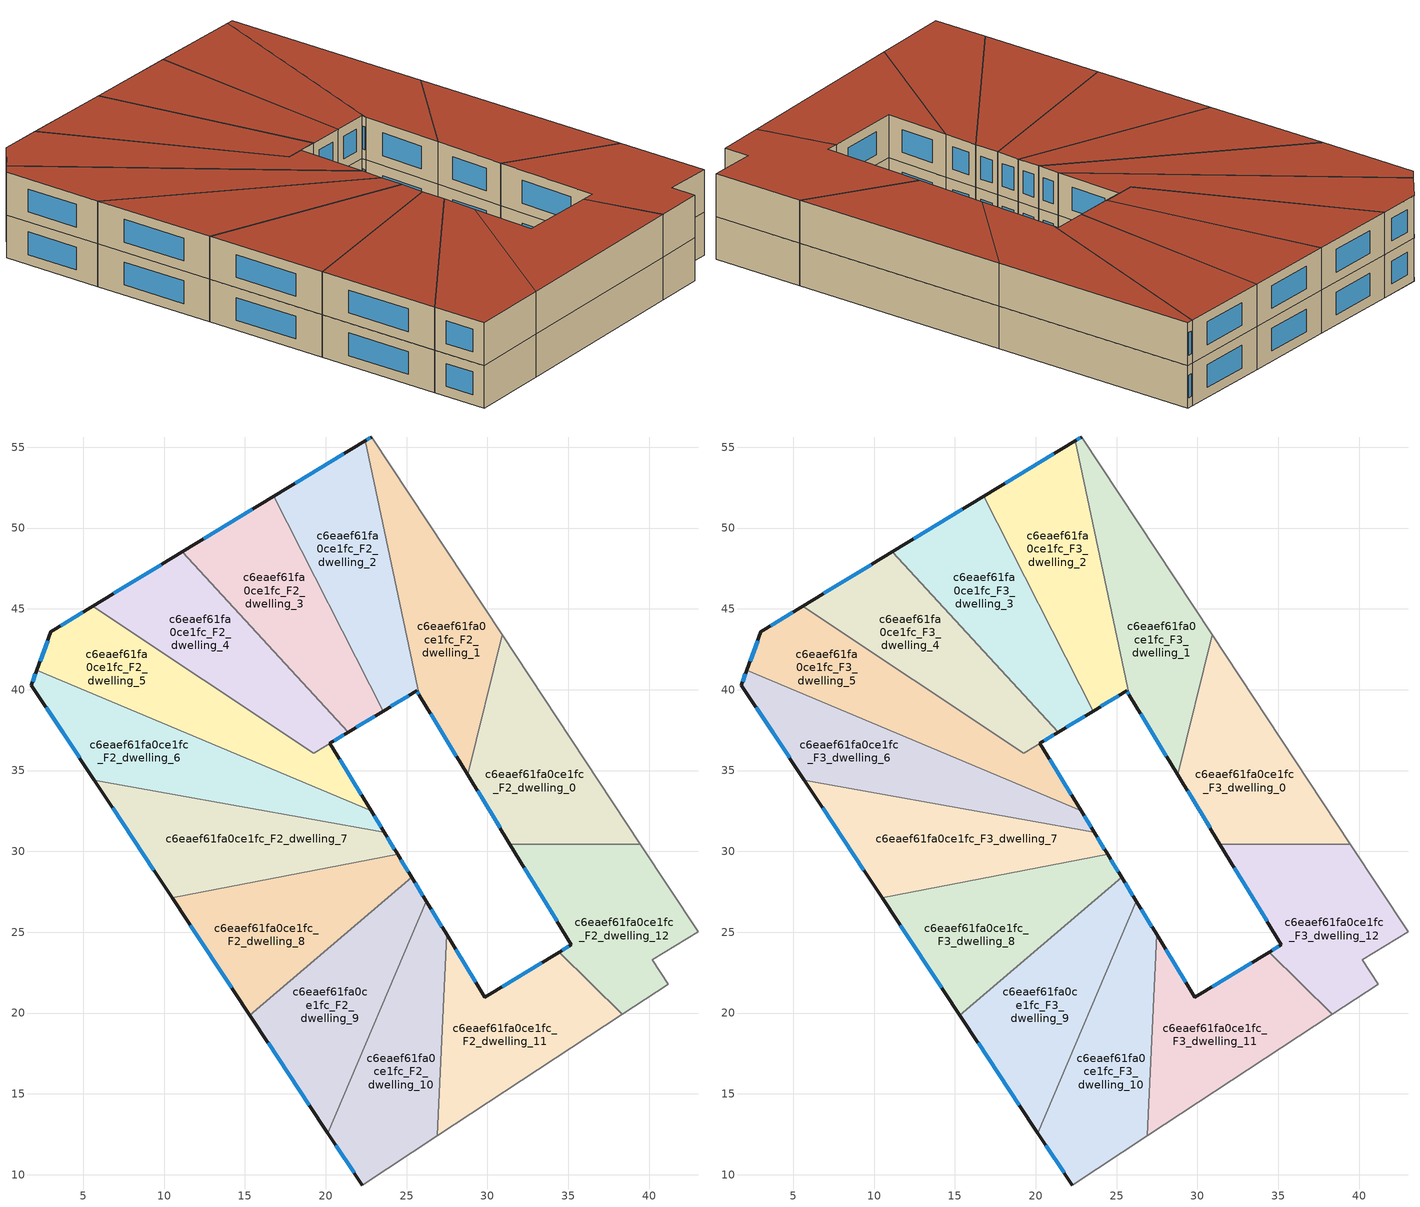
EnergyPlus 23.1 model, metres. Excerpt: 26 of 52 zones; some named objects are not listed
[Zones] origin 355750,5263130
c6eaef61fa0ce1fc_F2_dwelling_0
 floor to c6eaef61fa0ce1fc_F1_dwelling_0 (EU_floor_Construction): 30.9,43.41 39.45,30.46 31.39,30.46 28.77,34.74 z6
 wall outside (EU_wall_Construction): 28.78,34.74 31.39,30.46 z6:9
 wall adiabatic (EU_wall_Construction): 39.45,30.46 30.9,43.41 z6:9
 wall to c6eaef61fa0ce1fc_F2_dwelling_1 (EU_wall_Construction): 30.9,43.41 28.77,34.74 z6:9
 wall to c6eaef61fa0ce1fc_F2_dwelling_12 (EU_wall_Construction): 31.39,30.46 39.45,30.46 z6:9
 window (EU_Window_Construction): 29.39,33.74 30.78,31.46 z6.7:8.3
c6eaef61fa0ce1fc_F2_dwelling_1
 floor to c6eaef61fa0ce1fc_F1_dwelling_1 (EU_floor_Construction): 22.83,55.63 30.9,43.41 28.77,34.74 25.78,39.66 22.45,55.39 z6
 wall outside (EU_wall_Construction): 25.78,39.66 28.78,34.74 / 22.84,55.63 22.45,55.39 z6:9
 wall adiabatic (EU_wall_Construction): 30.9,43.41 22.84,55.63 z6:9
 wall to c6eaef61fa0ce1fc_F2_dwelling_2 (EU_wall_Construction): 22.45,55.39 25.78,39.66 z6:9
 window (EU_Window_Construction): 26.48,38.5 28.07,35.9 / 22.74,55.57 22.54,55.45 z6.7:8.3
c6eaef61fa0ce1fc_F2_dwelling_10
 floor to c6eaef61fa0ce1fc_F1_dwelling_10 (EU_floor_Construction): 26.22,26.92 27.47,24.87 26.89,12.42 22.24,9.36 20.12,12.58 z6
 wall outside (EU_wall_Construction): 27.47,24.87 26.22,26.92 / 20.12,12.58 22.24,9.36 z6:9
 wall adiabatic (EU_wall_Construction): 22.24,9.36 26.89,12.42 z6:9
 wall to c6eaef61fa0ce1fc_F2_dwelling_9 (EU_wall_Construction): 26.22,26.92 20.12,12.58 z6:9
 wall to c6eaef61fa0ce1fc_F2_dwelling_11 (EU_wall_Construction): 26.89,12.42 27.47,24.87 z6:9
 window (EU_Window_Construction): 27.17,25.35 26.51,26.44 / 20.62,11.82 21.75,10.12 z6.7:8.3
c6eaef61fa0ce1fc_F2_dwelling_11
 floor to c6eaef61fa0ce1fc_F1_dwelling_11 (EU_floor_Construction): 34.45,23.77 38.32,19.93 26.89,12.42 27.47,24.87 29.84,20.99 z6
 wall outside (EU_wall_Construction): 34.45,23.77 29.84,20.99 27.47,24.87 z6:9
 wall adiabatic (EU_wall_Construction): 26.89,12.42 38.32,19.93 z6:9
 wall to c6eaef61fa0ce1fc_F2_dwelling_12 (EU_wall_Construction): 38.32,19.93 34.45,23.77 z6:9
 window (EU_Window_Construction): 29.28,21.9 28.02,23.96 / 33.37,23.12 30.92,21.64 z6.7:8.3
c6eaef61fa0ce1fc_F2_dwelling_12
 floor to c6eaef61fa0ce1fc_F1_dwelling_12 (EU_floor_Construction): 39.45,30.46 43.03,25.03 40.2,23.29 41.17,21.8 38.32,19.93 34.45,23.77 35.19,24.22 31.39,30.46 z6
 wall outside (EU_wall_Construction): 31.39,30.46 35.19,24.22 34.45,23.77 z6:9
 wall adiabatic (EU_wall_Construction): 38.32,19.93 41.17,21.8 40.2,23.29 43.03,25.03 39.45,30.46 z6:9
 window (EU_Window_Construction): 35.02,24.12 34.63,23.88 / 32.28,28.99 34.3,25.69 z6.7:8.3
c6eaef61fa0ce1fc_F2_dwelling_2
 floor to c6eaef61fa0ce1fc_F1_dwelling_2 (EU_floor_Construction): 22.45,55.39 25.78,39.66 25.61,39.93 23.54,38.67 16.78,51.96 z6
 wall outside (EU_wall_Construction): 23.54,38.67 25.61,39.93 25.78,39.66 / 22.45,55.39 16.78,51.96 z6:9
 wall to c6eaef61fa0ce1fc_F2_dwelling_3 (EU_wall_Construction): 16.78,51.96 23.54,38.67 z6:9
 window (EU_Window_Construction): 25.65,39.86 25.74,39.72 / 24.03,38.97 25.13,39.63 / 21.12,54.59 18.11,52.77 z6.7:8.3
c6eaef61fa0ce1fc_F2_dwelling_3
 floor to c6eaef61fa0ce1fc_F1_dwelling_3 (EU_floor_Construction): 16.78,51.96 23.54,38.67 21.37,37.36 11.11,48.52 z6
 wall outside (EU_wall_Construction): 21.38,37.36 23.54,38.67 / 16.78,51.96 11.11,48.52 z6:9
 wall to c6eaef61fa0ce1fc_F2_dwelling_4 (EU_wall_Construction): 11.11,48.52 21.37,37.36 z6:9
 window (EU_Window_Construction): 21.89,37.67 23.03,38.36 / 15.45,51.15 12.45,49.33 z6.7:8.3
c6eaef61fa0ce1fc_F2_dwelling_4
 floor to c6eaef61fa0ce1fc_F1_dwelling_4 (EU_floor_Construction): 11.11,48.52 21.37,37.36 19.39,36.16 19.26,36.08 5.57,45.16 z6
 wall outside (EU_wall_Construction): 11.11,48.52 5.57,45.16 z6:9
 wall to c6eaef61fa0ce1fc_F2_dwelling_5 (EU_wall_Construction): 5.57,45.16 19.26,36.08 21.37,37.36 z6:9
 window (EU_Window_Construction): 9.81,47.73 6.87,45.95 z6.7:8.3
c6eaef61fa0ce1fc_F2_dwelling_5
 floor to c6eaef61fa0ce1fc_F1_dwelling_5 (EU_floor_Construction): 21.38,37.36 20.26,36.68 22.8,32.52 2.12,41.19 2.99,43.6 5.57,45.16 19.26,36.08 19.39,36.16 z6
 wall outside (EU_wall_Construction): 22.8,32.52 20.26,36.68 21.38,37.36 / 5.57,45.16 2.99,43.6 2.12,41.19 z6:9
 wall to c6eaef61fa0ce1fc_F2_dwelling_6 (EU_wall_Construction): 2.12,41.19 22.8,32.52 z6:9
 window (EU_Window_Construction): 22.2,33.5 20.85,35.7 / 2.79,43.03 2.32,41.75 / 4.96,44.79 3.6,43.97 / 20.52,36.84 21.11,37.2 z6.7:8.3
c6eaef61fa0ce1fc_F2_dwelling_6
 floor to c6eaef61fa0ce1fc_F1_dwelling_6 (EU_floor_Construction): 22.8,32.52 23.61,31.19 5.68,34.4 1.79,40.28 2.12,41.19 z6
 wall outside (EU_wall_Construction): 23.61,31.19 22.8,32.52 / 2.12,41.19 1.79,40.28 5.68,34.4 z6:9
 wall to c6eaef61fa0ce1fc_F2_dwelling_7 (EU_wall_Construction): 5.68,34.4 23.61,31.19 z6:9
 window (EU_Window_Construction): 23.42,31.5 22.99,32.21 / 2.7,38.9 4.77,35.78 / 2.04,40.98 1.87,40.49 z6.7:8.3
c6eaef61fa0ce1fc_F2_dwelling_7
 floor to c6eaef61fa0ce1fc_F1_dwelling_7 (EU_floor_Construction): 23.61,31.19 24.44,29.82 10.49,27.14 5.68,34.4 z6
 wall outside (EU_wall_Construction): 24.44,29.82 23.61,31.19 / 5.68,34.4 10.49,27.14 z6:9
 wall to c6eaef61fa0ce1fc_F2_dwelling_8 (EU_wall_Construction): 10.49,27.14 24.44,29.82 z6:9
 window (EU_Window_Construction): 24.25,30.14 23.8,30.87 / 6.81,32.69 9.36,28.84 z6.7:8.3
c6eaef61fa0ce1fc_F2_dwelling_8
 floor to c6eaef61fa0ce1fc_F1_dwelling_8 (EU_floor_Construction): 24.44,29.82 25.31,28.4 15.3,19.86 10.49,27.14 z6
 wall outside (EU_wall_Construction): 25.31,28.4 24.44,29.82 / 10.49,27.14 15.3,19.86 z6:9
 wall to c6eaef61fa0ce1fc_F2_dwelling_9 (EU_wall_Construction): 15.3,19.86 25.31,28.4 z6:9
 window (EU_Window_Construction): 25.11,28.73 24.65,29.49 / 11.62,25.43 14.17,21.57 z6.7:8.3
c6eaef61fa0ce1fc_F2_dwelling_9
 floor to c6eaef61fa0ce1fc_F1_dwelling_9 (EU_floor_Construction): 25.31,28.4 26.22,26.92 20.12,12.58 15.3,19.86 z6
 wall outside (EU_wall_Construction): 26.22,26.92 25.31,28.4 / 15.3,19.86 20.12,12.58 z6:9
 window (EU_Window_Construction): 26.01,27.26 25.53,28.05 / 16.43,18.15 18.99,14.29 z6.7:8.3
c6eaef61fa0ce1fc_F3_dwelling_0
 floor to c6eaef61fa0ce1fc_F2_dwelling_0 (EU_floor_Construction): 30.9,43.41 39.45,30.46 31.39,30.46 28.77,34.74 z9
 wall outside (EU_wall_Construction): 28.78,34.74 31.39,30.46 z9:12
 wall adiabatic (EU_wall_Construction): 39.45,30.46 30.9,43.41 z9:12
 wall to c6eaef61fa0ce1fc_F3_dwelling_1 (EU_wall_Construction): 30.9,43.41 28.77,34.74 z9:12
 wall to c6eaef61fa0ce1fc_F3_dwelling_12 (EU_wall_Construction): 31.39,30.46 39.45,30.46 z9:12
 window (EU_Window_Construction): 29.39,33.74 30.78,31.46 z9.7:11.3
 roof outside (EU_roof_Construction): 39.45,30.46 30.9,43.41 28.78,34.74 31.39,30.46 z12
c6eaef61fa0ce1fc_F3_dwelling_1
 floor to c6eaef61fa0ce1fc_F2_dwelling_1 (EU_floor_Construction): 22.83,55.63 30.9,43.41 28.77,34.74 25.78,39.66 22.45,55.39 z9
 wall outside (EU_wall_Construction): 25.78,39.66 28.78,34.74 / 22.84,55.63 22.45,55.39 z9:12
 wall adiabatic (EU_wall_Construction): 30.9,43.41 22.84,55.63 z9:12
 wall to c6eaef61fa0ce1fc_F3_dwelling_2 (EU_wall_Construction): 22.45,55.39 25.78,39.66 z9:12
 window (EU_Window_Construction): 26.48,38.5 28.07,35.9 / 22.74,55.57 22.54,55.45 z9.7:11.3
 roof outside (EU_roof_Construction): 28.78,34.74 30.9,43.41 22.84,55.63 22.45,55.39 25.78,39.66 z12
c6eaef61fa0ce1fc_F3_dwelling_10
 floor to c6eaef61fa0ce1fc_F2_dwelling_10 (EU_floor_Construction): 26.22,26.92 27.47,24.87 26.89,12.42 22.24,9.36 20.12,12.58 z9
 wall outside (EU_wall_Construction): 27.47,24.87 26.22,26.92 / 20.12,12.58 22.24,9.36 z9:12
 wall adiabatic (EU_wall_Construction): 22.24,9.36 26.89,12.42 z9:12
 wall to c6eaef61fa0ce1fc_F3_dwelling_9 (EU_wall_Construction): 26.22,26.92 20.12,12.58 z9:12
 wall to c6eaef61fa0ce1fc_F3_dwelling_11 (EU_wall_Construction): 26.89,12.42 27.47,24.87 z9:12
 window (EU_Window_Construction): 27.17,25.35 26.51,26.44 / 20.62,11.82 21.75,10.12 z9.7:11.3
 roof outside (EU_roof_Construction): 26.89,12.42 27.47,24.87 26.22,26.92 20.12,12.58 22.24,9.36 z12
c6eaef61fa0ce1fc_F3_dwelling_11
 floor to c6eaef61fa0ce1fc_F2_dwelling_11 (EU_floor_Construction): 34.45,23.77 38.32,19.93 26.89,12.42 27.47,24.87 29.84,20.99 z9
 wall outside (EU_wall_Construction): 34.45,23.77 29.84,20.99 27.47,24.87 z9:12
 wall adiabatic (EU_wall_Construction): 26.89,12.42 38.32,19.93 z9:12
 wall to c6eaef61fa0ce1fc_F3_dwelling_12 (EU_wall_Construction): 38.32,19.93 34.45,23.77 z9:12
 window (EU_Window_Construction): 29.28,21.9 28.02,23.96 / 33.37,23.12 30.92,21.64 z9.7:11.3
 roof outside (EU_roof_Construction): 38.32,19.93 34.45,23.77 29.84,20.99 27.47,24.87 26.89,12.42 z12
c6eaef61fa0ce1fc_F3_dwelling_12
 floor to c6eaef61fa0ce1fc_F2_dwelling_12 (EU_floor_Construction): 39.45,30.46 43.03,25.03 40.2,23.29 41.17,21.8 38.32,19.93 34.45,23.77 35.19,24.22 31.39,30.46 z9
 wall outside (EU_wall_Construction): 31.39,30.46 35.19,24.22 34.45,23.77 z9:12
 wall adiabatic (EU_wall_Construction): 38.32,19.93 41.17,21.8 40.2,23.29 43.03,25.03 39.45,30.46 z9:12
 window (EU_Window_Construction): 35.02,24.12 34.63,23.88 / 32.28,28.99 34.3,25.69 z9.7:11.3
 roof outside (EU_roof_Construction): 41.17,21.8 40.2,23.29 43.03,25.03 39.45,30.46 31.39,30.46 35.19,24.22 34.45,23.77 38.32,19.93 z12
c6eaef61fa0ce1fc_F3_dwelling_2
 floor to c6eaef61fa0ce1fc_F2_dwelling_2 (EU_floor_Construction): 22.45,55.39 25.78,39.66 25.61,39.93 23.54,38.67 16.78,51.96 z9
 wall outside (EU_wall_Construction): 23.54,38.67 25.61,39.93 25.78,39.66 / 22.45,55.39 16.78,51.96 z9:12
 wall to c6eaef61fa0ce1fc_F3_dwelling_3 (EU_wall_Construction): 16.78,51.96 23.54,38.67 z9:12
 window (EU_Window_Construction): 25.65,39.86 25.74,39.72 / 24.03,38.97 25.13,39.63 / 21.12,54.59 18.11,52.77 z9.7:11.3
 roof outside (EU_roof_Construction): 25.78,39.66 22.45,55.39 16.78,51.96 23.54,38.67 25.61,39.93 z12
c6eaef61fa0ce1fc_F3_dwelling_3
 floor to c6eaef61fa0ce1fc_F2_dwelling_3 (EU_floor_Construction): 16.78,51.96 23.54,38.67 21.37,37.36 11.11,48.52 z9
 wall outside (EU_wall_Construction): 21.38,37.36 23.54,38.67 / 16.78,51.96 11.11,48.52 z9:12
 wall to c6eaef61fa0ce1fc_F3_dwelling_4 (EU_wall_Construction): 11.11,48.52 21.37,37.36 z9:12
 window (EU_Window_Construction): 21.89,37.67 23.03,38.36 / 15.45,51.15 12.45,49.33 z9.7:11.3
 roof outside (EU_roof_Construction): 23.54,38.67 16.78,51.96 11.11,48.52 21.38,37.36 z12
c6eaef61fa0ce1fc_F3_dwelling_4
 floor to c6eaef61fa0ce1fc_F2_dwelling_4 (EU_floor_Construction): 11.11,48.52 21.37,37.36 19.39,36.16 19.26,36.08 5.57,45.16 z9
 wall outside (EU_wall_Construction): 11.11,48.52 5.57,45.16 z9:12
 wall to c6eaef61fa0ce1fc_F3_dwelling_5 (EU_wall_Construction): 5.57,45.16 19.26,36.08 21.37,37.36 z9:12
 window (EU_Window_Construction): 9.81,47.73 6.87,45.95 z9.7:11.3
 roof outside (EU_roof_Construction): 21.37,37.36 11.11,48.52 5.57,45.16 19.26,36.08 19.39,36.16 z12
c6eaef61fa0ce1fc_F3_dwelling_5
 floor to c6eaef61fa0ce1fc_F2_dwelling_5 (EU_floor_Construction): 21.38,37.36 20.26,36.68 22.8,32.52 2.12,41.19 2.99,43.6 5.57,45.16 19.26,36.08 19.39,36.16 z9
 wall outside (EU_wall_Construction): 22.8,32.52 20.26,36.68 21.38,37.36 / 5.57,45.16 2.99,43.6 2.12,41.19 z9:12
 wall to c6eaef61fa0ce1fc_F3_dwelling_6 (EU_wall_Construction): 2.12,41.19 22.8,32.52 z9:12
 window (EU_Window_Construction): 22.2,33.5 20.85,35.7 / 2.79,43.03 2.32,41.75 / 4.96,44.79 3.6,43.97 / 20.52,36.84 21.11,37.2 z9.7:11.3
 roof outside (EU_roof_Construction): 22.8,32.52 20.26,36.68 21.38,37.36 19.39,36.16 19.26,36.08 5.57,45.16 2.99,43.6 2.12,41.19 z12
c6eaef61fa0ce1fc_F3_dwelling_6
 floor to c6eaef61fa0ce1fc_F2_dwelling_6 (EU_floor_Construction): 22.8,32.52 23.61,31.19 5.68,34.4 1.79,40.28 2.12,41.19 z9
 wall outside (EU_wall_Construction): 23.61,31.19 22.8,32.52 / 2.12,41.19 1.79,40.28 5.68,34.4 z9:12
 wall to c6eaef61fa0ce1fc_F3_dwelling_7 (EU_wall_Construction): 5.68,34.4 23.61,31.19 z9:12
 window (EU_Window_Construction): 23.42,31.5 22.99,32.21 / 2.7,38.9 4.77,35.78 / 2.04,40.98 1.87,40.49 z9.7:11.3
 roof outside (EU_roof_Construction): 23.61,31.19 22.8,32.52 2.12,41.19 1.79,40.28 5.68,34.4 z12
c6eaef61fa0ce1fc_F3_dwelling_7
 floor to c6eaef61fa0ce1fc_F2_dwelling_7 (EU_floor_Construction): 23.61,31.19 24.44,29.82 10.49,27.14 5.68,34.4 z9
 wall outside (EU_wall_Construction): 24.44,29.82 23.61,31.19 / 5.68,34.4 10.49,27.14 z9:12
 wall to c6eaef61fa0ce1fc_F3_dwelling_8 (EU_wall_Construction): 10.49,27.14 24.44,29.82 z9:12
 window (EU_Window_Construction): 24.25,30.14 23.8,30.87 / 6.81,32.69 9.36,28.84 z9.7:11.3
 roof outside (EU_roof_Construction): 24.44,29.82 23.61,31.19 5.68,34.4 10.49,27.14 z12
c6eaef61fa0ce1fc_F3_dwelling_8
 floor to c6eaef61fa0ce1fc_F2_dwelling_8 (EU_floor_Construction): 24.44,29.82 25.31,28.4 15.3,19.86 10.49,27.14 z9
 wall outside (EU_wall_Construction): 25.31,28.4 24.44,29.82 / 10.49,27.14 15.3,19.86 z9:12
 wall to c6eaef61fa0ce1fc_F3_dwelling_9 (EU_wall_Construction): 15.3,19.86 25.31,28.4 z9:12
 window (EU_Window_Construction): 25.11,28.73 24.65,29.49 / 11.62,25.43 14.17,21.57 z9.7:11.3
 roof outside (EU_roof_Construction): 25.31,28.4 24.44,29.82 10.49,27.14 15.3,19.86 z12
c6eaef61fa0ce1fc_F3_dwelling_9
 floor to c6eaef61fa0ce1fc_F2_dwelling_9 (EU_floor_Construction): 25.31,28.4 26.22,26.92 20.12,12.58 15.3,19.86 z9
 wall outside (EU_wall_Construction): 26.22,26.92 25.31,28.4 / 15.3,19.86 20.12,12.58 z9:12
 window (EU_Window_Construction): 26.01,27.26 25.53,28.05 / 16.43,18.15 18.99,14.29 z9.7:11.3
 roof outside (EU_roof_Construction): 20.12,12.58 26.22,26.92 25.31,28.4 15.3,19.86 z12
[Building]
EU S2 Campaign: North Axis=0; Terrain=City; Solar Distribution=FullExterior
[Site:Location]
Budapest.Ferenc.Liszt.Intl.AP: Latitude=47.437; Longitude=19.256; Time Zone=1; Elevation=185
[SizingPeriod:WeatherFileDays]
AnnualSizingPeriod: Begin Month=1; Begin Day of Month=1; End Month=12; End Day of Month=31; Day of Week for Start Day=Monday; Use Weather File Daylight Saving Period=No; Use Weather File Rain and Snow Indicators=No
[MATERIAL]
EU_InternalMass_Material: Roughness=MediumRough; Thickness=0.1; Conductivity=1; Density=1800; Specific Heat=900; Thermal Absorptance=0.9; Solar Absorptance=0.7; Visible Absorptance=0.7
[MATERIAL:NOMASS] Roughness=MediumRough; Thermal Absorptance=0.9; Solar Absorptance=0.7; Visible Absorptance=0.7
Name | Thermal Resistance
EU_wall_NoMass | 0.832559
EU_roof_NoMass | 1.39638
EU_floor_NoMass | 0.872794
[WINDOWMATERIAL:SIMPLEGLAZINGSYSTEM]
EU_Window_SimpleGlazing: UFactor=2.79869; Solar Heat Gain Coefficient=0.75; Visible Transmittance=0.75
[CONSTRUCTION]
EU_wall_Construction: EU_wall_NoMass
EU_roof_Construction: EU_roof_NoMass
EU_floor_Construction: EU_floor_NoMass
EU_Window_Construction: EU_Window_SimpleGlazing
EU_InternalMass_Construction: EU_InternalMass_Material
[ZONE] Type=1; Multiplier=1; Ceiling Height=autocalculate; Floor Area=autocalculate; Part of Total Floor Area=Yes
Name | Volume
c6eaef61fa0ce1fc_F2_dwelling_0; c6eaef61fa0ce1fc_F3_dwelling_0; c6eaef61fa0ce1fc_F2_dwelling_11; c6eaef61fa0ce1fc_F3_dwelling_11 | 204.264
c6eaef61fa0ce1fc_F2_dwelling_1; c6eaef61fa0ce1fc_F3_dwelling_1 | 204.241
c6eaef61fa0ce1fc_F2_dwelling_10; c6eaef61fa0ce1fc_F3_dwelling_10 | 204.243
c6eaef61fa0ce1fc_F2_dwelling_12; c6eaef61fa0ce1fc_F3_dwelling_12 | 204.276
c6eaef61fa0ce1fc_F2_dwelling_2; c6eaef61fa0ce1fc_F3_dwelling_2 | 204.249
c6eaef61fa0ce1fc_F2_dwelling_3; c6eaef61fa0ce1fc_F3_dwelling_3 | 204.226
c6eaef61fa0ce1fc_F2_dwelling_4; c6eaef61fa0ce1fc_F3_dwelling_4 | 199.822
c6eaef61fa0ce1fc_F2_dwelling_5; c6eaef61fa0ce1fc_F3_dwelling_5 | 208.691
c6eaef61fa0ce1fc_F2_dwelling_6; c6eaef61fa0ce1fc_F3_dwelling_6 | 204.291
c6eaef61fa0ce1fc_F2_dwelling_7; c6eaef61fa0ce1fc_F3_dwelling_7 | 204.275
c6eaef61fa0ce1fc_F2_dwelling_8; c6eaef61fa0ce1fc_F3_dwelling_8 | 204.256
c6eaef61fa0ce1fc_F2_dwelling_9; c6eaef61fa0ce1fc_F3_dwelling_9 | 204.242
[INTERNALMASS] Construction=EU_InternalMass_Construction
Name | Zone or ZoneList | Surface Area
c6eaef61fa0ce1fc_F2_dwelling_0_EU_InternalMass | c6eaef61fa0ce1fc_F2_dwelling_0 | 68.088
c6eaef61fa0ce1fc_F2_dwelling_1_EU_InternalMass | c6eaef61fa0ce1fc_F2_dwelling_1 | 68.0803
c6eaef61fa0ce1fc_F2_dwelling_2_EU_InternalMass | c6eaef61fa0ce1fc_F2_dwelling_2 | 68.0828
c6eaef61fa0ce1fc_F2_dwelling_3_EU_InternalMass | c6eaef61fa0ce1fc_F2_dwelling_3 | 68.0868
c6eaef61fa0ce1fc_F2_dwelling_4_EU_InternalMass | c6eaef61fa0ce1fc_F2_dwelling_4 | 66.6102
c6eaef61fa0ce1fc_F2_dwelling_5_EU_InternalMass | c6eaef61fa0ce1fc_F2_dwelling_5 | 69.5588
c6eaef61fa0ce1fc_F2_dwelling_6_EU_InternalMass | c6eaef61fa0ce1fc_F2_dwelling_6 | 68.097
c6eaef61fa0ce1fc_F2_dwelling_7_EU_InternalMass | c6eaef61fa0ce1fc_F2_dwelling_7 | 68.0917
c6eaef61fa0ce1fc_F2_dwelling_8_EU_InternalMass | c6eaef61fa0ce1fc_F2_dwelling_8 | 68.0856
c6eaef61fa0ce1fc_F2_dwelling_9_EU_InternalMass | c6eaef61fa0ce1fc_F2_dwelling_9 | 68.0807
c6eaef61fa0ce1fc_F2_dwelling_10_EU_InternalMass | c6eaef61fa0ce1fc_F2_dwelling_10 | 68.0808
c6eaef61fa0ce1fc_F2_dwelling_11_EU_InternalMass | c6eaef61fa0ce1fc_F2_dwelling_11 | 68.0881
c6eaef61fa0ce1fc_F2_dwelling_12_EU_InternalMass | c6eaef61fa0ce1fc_F2_dwelling_12 | 68.092
c6eaef61fa0ce1fc_F3_dwelling_0_EU_InternalMass | c6eaef61fa0ce1fc_F3_dwelling_0 | 68.088
c6eaef61fa0ce1fc_F3_dwelling_1_EU_InternalMass | c6eaef61fa0ce1fc_F3_dwelling_1 | 68.0803
c6eaef61fa0ce1fc_F3_dwelling_2_EU_InternalMass | c6eaef61fa0ce1fc_F3_dwelling_2 | 68.0828
c6eaef61fa0ce1fc_F3_dwelling_3_EU_InternalMass | c6eaef61fa0ce1fc_F3_dwelling_3 | 68.0868
c6eaef61fa0ce1fc_F3_dwelling_4_EU_InternalMass | c6eaef61fa0ce1fc_F3_dwelling_4 | 66.6102
c6eaef61fa0ce1fc_F3_dwelling_5_EU_InternalMass | c6eaef61fa0ce1fc_F3_dwelling_5 | 69.5588
c6eaef61fa0ce1fc_F3_dwelling_6_EU_InternalMass | c6eaef61fa0ce1fc_F3_dwelling_6 | 68.097
c6eaef61fa0ce1fc_F3_dwelling_7_EU_InternalMass | c6eaef61fa0ce1fc_F3_dwelling_7 | 68.0917
c6eaef61fa0ce1fc_F3_dwelling_8_EU_InternalMass | c6eaef61fa0ce1fc_F3_dwelling_8 | 68.0856
c6eaef61fa0ce1fc_F3_dwelling_9_EU_InternalMass | c6eaef61fa0ce1fc_F3_dwelling_9 | 68.0807
c6eaef61fa0ce1fc_F3_dwelling_10_EU_InternalMass | c6eaef61fa0ce1fc_F3_dwelling_10 | 68.0808
c6eaef61fa0ce1fc_F3_dwelling_11_EU_InternalMass | c6eaef61fa0ce1fc_F3_dwelling_11 | 68.0881
c6eaef61fa0ce1fc_F3_dwelling_12_EU_InternalMass | c6eaef61fa0ce1fc_F3_dwelling_12 | 68.092
[OTHEREQUIPMENT] Fuel Type=Electricity; Design Level Calculation Method=Watts/Area; Power per Zone Floor Area=1; Fraction Latent=0; Fraction Radiant=0; Fraction Lost=0; Carbon Dioxide Generation Rate=0; EndUse Subcategory=EU_Step8_InternalGains
Name | Zone or ZoneList or Space or SpaceList | Schedule
EU_Step8_InternalGain_c6eaef61fa0ce1fc_F2_dwelling_0_f000 | c6eaef61fa0ce1fc_F2_dwelling_0 | EU_Step8_GainSchedule_c6eaef61fa0ce1fc_F2_dwelling_0_f000
EU_Step8_InternalGain_c6eaef61fa0ce1fc_F2_dwelling_1_f000 | c6eaef61fa0ce1fc_F2_dwelling_1 | EU_Step8_GainSchedule_c6eaef61fa0ce1fc_F2_dwelling_1_f000
EU_Step8_InternalGain_c6eaef61fa0ce1fc_F2_dwelling_2_f000 | c6eaef61fa0ce1fc_F2_dwelling_2 | EU_Step8_GainSchedule_c6eaef61fa0ce1fc_F2_dwelling_2_f000
EU_Step8_InternalGain_c6eaef61fa0ce1fc_F2_dwelling_3_f000 | c6eaef61fa0ce1fc_F2_dwelling_3 | EU_Step8_GainSchedule_c6eaef61fa0ce1fc_F2_dwelling_3_f000
EU_Step8_InternalGain_c6eaef61fa0ce1fc_F2_dwelling_4_f000 | c6eaef61fa0ce1fc_F2_dwelling_4 | EU_Step8_GainSchedule_c6eaef61fa0ce1fc_F2_dwelling_4_f000
EU_Step8_InternalGain_c6eaef61fa0ce1fc_F2_dwelling_5_f000 | c6eaef61fa0ce1fc_F2_dwelling_5 | EU_Step8_GainSchedule_c6eaef61fa0ce1fc_F2_dwelling_5_f000
EU_Step8_InternalGain_c6eaef61fa0ce1fc_F2_dwelling_6_f000 | c6eaef61fa0ce1fc_F2_dwelling_6 | EU_Step8_GainSchedule_c6eaef61fa0ce1fc_F2_dwelling_6_f000
EU_Step8_InternalGain_c6eaef61fa0ce1fc_F2_dwelling_7_f000 | c6eaef61fa0ce1fc_F2_dwelling_7 | EU_Step8_GainSchedule_c6eaef61fa0ce1fc_F2_dwelling_7_f000
EU_Step8_InternalGain_c6eaef61fa0ce1fc_F2_dwelling_8_f000 | c6eaef61fa0ce1fc_F2_dwelling_8 | EU_Step8_GainSchedule_c6eaef61fa0ce1fc_F2_dwelling_8_f000
EU_Step8_InternalGain_c6eaef61fa0ce1fc_F2_dwelling_9_f000 | c6eaef61fa0ce1fc_F2_dwelling_9 | EU_Step8_GainSchedule_c6eaef61fa0ce1fc_F2_dwelling_9_f000
EU_Step8_InternalGain_c6eaef61fa0ce1fc_F2_dwelling_10_f000 | c6eaef61fa0ce1fc_F2_dwelling_10 | EU_Step8_GainSchedule_c6eaef61fa0ce1fc_F2_dwelling_10_f000
EU_Step8_InternalGain_c6eaef61fa0ce1fc_F2_dwelling_11_f000 | c6eaef61fa0ce1fc_F2_dwelling_11 | EU_Step8_GainSchedule_c6eaef61fa0ce1fc_F2_dwelling_11_f000
EU_Step8_InternalGain_c6eaef61fa0ce1fc_F2_dwelling_12_f000 | c6eaef61fa0ce1fc_F2_dwelling_12 | EU_Step8_GainSchedule_c6eaef61fa0ce1fc_F2_dwelling_12_f000
EU_Step8_InternalGain_c6eaef61fa0ce1fc_F3_dwelling_0_f000 | c6eaef61fa0ce1fc_F3_dwelling_0 | EU_Step8_GainSchedule_c6eaef61fa0ce1fc_F3_dwelling_0_f000
EU_Step8_InternalGain_c6eaef61fa0ce1fc_F3_dwelling_1_f000 | c6eaef61fa0ce1fc_F3_dwelling_1 | EU_Step8_GainSchedule_c6eaef61fa0ce1fc_F3_dwelling_1_f000
EU_Step8_InternalGain_c6eaef61fa0ce1fc_F3_dwelling_2_f000 | c6eaef61fa0ce1fc_F3_dwelling_2 | EU_Step8_GainSchedule_c6eaef61fa0ce1fc_F3_dwelling_2_f000
EU_Step8_InternalGain_c6eaef61fa0ce1fc_F3_dwelling_3_f000 | c6eaef61fa0ce1fc_F3_dwelling_3 | EU_Step8_GainSchedule_c6eaef61fa0ce1fc_F3_dwelling_3_f000
EU_Step8_InternalGain_c6eaef61fa0ce1fc_F3_dwelling_4_f000 | c6eaef61fa0ce1fc_F3_dwelling_4 | EU_Step8_GainSchedule_c6eaef61fa0ce1fc_F3_dwelling_4_f000
EU_Step8_InternalGain_c6eaef61fa0ce1fc_F3_dwelling_5_f000 | c6eaef61fa0ce1fc_F3_dwelling_5 | EU_Step8_GainSchedule_c6eaef61fa0ce1fc_F3_dwelling_5_f000
EU_Step8_InternalGain_c6eaef61fa0ce1fc_F3_dwelling_6_f000 | c6eaef61fa0ce1fc_F3_dwelling_6 | EU_Step8_GainSchedule_c6eaef61fa0ce1fc_F3_dwelling_6_f000
EU_Step8_InternalGain_c6eaef61fa0ce1fc_F3_dwelling_7_f000 | c6eaef61fa0ce1fc_F3_dwelling_7 | EU_Step8_GainSchedule_c6eaef61fa0ce1fc_F3_dwelling_7_f000
EU_Step8_InternalGain_c6eaef61fa0ce1fc_F3_dwelling_8_f000 | c6eaef61fa0ce1fc_F3_dwelling_8 | EU_Step8_GainSchedule_c6eaef61fa0ce1fc_F3_dwelling_8_f000
EU_Step8_InternalGain_c6eaef61fa0ce1fc_F3_dwelling_9_f000 | c6eaef61fa0ce1fc_F3_dwelling_9 | EU_Step8_GainSchedule_c6eaef61fa0ce1fc_F3_dwelling_9_f000
EU_Step8_InternalGain_c6eaef61fa0ce1fc_F3_dwelling_10_f000 | c6eaef61fa0ce1fc_F3_dwelling_10 | EU_Step8_GainSchedule_c6eaef61fa0ce1fc_F3_dwelling_10_f000
EU_Step8_InternalGain_c6eaef61fa0ce1fc_F3_dwelling_11_f000 | c6eaef61fa0ce1fc_F3_dwelling_11 | EU_Step8_GainSchedule_c6eaef61fa0ce1fc_F3_dwelling_11_f000
EU_Step8_InternalGain_c6eaef61fa0ce1fc_F3_dwelling_12_f000 | c6eaef61fa0ce1fc_F3_dwelling_12 | EU_Step8_GainSchedule_c6eaef61fa0ce1fc_F3_dwelling_12_f000
[ZONEVENTILATION:DESIGNFLOWRATE] Schedule=EU_AlwaysOn; Design Flow Rate Calculation Method=AirChanges/Hour; Air Changes per Hour=0.475469; Ventilation Type=Natural; Fan Pressure Rise=0; Fan Total Efficiency=1; Constant Term Coefficient=1; Temperature Term Coefficient=0; Velocity Term Coefficient=0; Velocity Squared Term Coefficient=0; Minimum Indoor Temperature=-100; Maximum Indoor Temperature=100; Delta Temperature=-100; Minimum Outdoor Temperature=-100; Maximum Outdoor Temperature=100; Maximum Wind Speed=40
Name | Zone or ZoneList or Space or SpaceList
EU_ConstantAir_c6eaef61fa0ce1fc_F2_dwelling_0 | c6eaef61fa0ce1fc_F2_dwelling_0
EU_ConstantAir_c6eaef61fa0ce1fc_F2_dwelling_1 | c6eaef61fa0ce1fc_F2_dwelling_1
EU_ConstantAir_c6eaef61fa0ce1fc_F2_dwelling_2 | c6eaef61fa0ce1fc_F2_dwelling_2
EU_ConstantAir_c6eaef61fa0ce1fc_F2_dwelling_3 | c6eaef61fa0ce1fc_F2_dwelling_3
EU_ConstantAir_c6eaef61fa0ce1fc_F2_dwelling_4 | c6eaef61fa0ce1fc_F2_dwelling_4
EU_ConstantAir_c6eaef61fa0ce1fc_F2_dwelling_5 | c6eaef61fa0ce1fc_F2_dwelling_5
EU_ConstantAir_c6eaef61fa0ce1fc_F2_dwelling_6 | c6eaef61fa0ce1fc_F2_dwelling_6
EU_ConstantAir_c6eaef61fa0ce1fc_F2_dwelling_7 | c6eaef61fa0ce1fc_F2_dwelling_7
EU_ConstantAir_c6eaef61fa0ce1fc_F2_dwelling_8 | c6eaef61fa0ce1fc_F2_dwelling_8
EU_ConstantAir_c6eaef61fa0ce1fc_F2_dwelling_9 | c6eaef61fa0ce1fc_F2_dwelling_9
EU_ConstantAir_c6eaef61fa0ce1fc_F2_dwelling_10 | c6eaef61fa0ce1fc_F2_dwelling_10
EU_ConstantAir_c6eaef61fa0ce1fc_F2_dwelling_11 | c6eaef61fa0ce1fc_F2_dwelling_11
EU_ConstantAir_c6eaef61fa0ce1fc_F2_dwelling_12 | c6eaef61fa0ce1fc_F2_dwelling_12
EU_ConstantAir_c6eaef61fa0ce1fc_F3_dwelling_0 | c6eaef61fa0ce1fc_F3_dwelling_0
EU_ConstantAir_c6eaef61fa0ce1fc_F3_dwelling_1 | c6eaef61fa0ce1fc_F3_dwelling_1
EU_ConstantAir_c6eaef61fa0ce1fc_F3_dwelling_2 | c6eaef61fa0ce1fc_F3_dwelling_2
EU_ConstantAir_c6eaef61fa0ce1fc_F3_dwelling_3 | c6eaef61fa0ce1fc_F3_dwelling_3
EU_ConstantAir_c6eaef61fa0ce1fc_F3_dwelling_4 | c6eaef61fa0ce1fc_F3_dwelling_4
EU_ConstantAir_c6eaef61fa0ce1fc_F3_dwelling_5 | c6eaef61fa0ce1fc_F3_dwelling_5
EU_ConstantAir_c6eaef61fa0ce1fc_F3_dwelling_6 | c6eaef61fa0ce1fc_F3_dwelling_6
EU_ConstantAir_c6eaef61fa0ce1fc_F3_dwelling_7 | c6eaef61fa0ce1fc_F3_dwelling_7
EU_ConstantAir_c6eaef61fa0ce1fc_F3_dwelling_8 | c6eaef61fa0ce1fc_F3_dwelling_8
EU_ConstantAir_c6eaef61fa0ce1fc_F3_dwelling_9 | c6eaef61fa0ce1fc_F3_dwelling_9
EU_ConstantAir_c6eaef61fa0ce1fc_F3_dwelling_10 | c6eaef61fa0ce1fc_F3_dwelling_10
EU_ConstantAir_c6eaef61fa0ce1fc_F3_dwelling_11 | c6eaef61fa0ce1fc_F3_dwelling_11
EU_ConstantAir_c6eaef61fa0ce1fc_F3_dwelling_12 | c6eaef61fa0ce1fc_F3_dwelling_12
[HVACTEMPLATE:ZONE:IDEALLOADSAIRSYSTEM] System Availability Schedule=EU_AlwaysOn; Maximum Heating Supply Air Temperature=50; Minimum Cooling Supply Air Temperature=13; Maximum Heating Supply Air Humidity Ratio=0.0156; Minimum Cooling Supply Air Humidity Ratio=0.0077; Heating Limit=NoLimit; Cooling Limit=NoLimit; Heating Availability Schedule=EU_AlwaysOn; Cooling Availability Schedule=EU_CoolingOff; Dehumidification Control Type=ConstantSensibleHeatRatio; Cooling Sensible Heat Ratio=0.7; Dehumidification Setpoint=60; Humidification Control Type=None; Humidification Setpoint=30; Outdoor Air Method=None; Outdoor Air Flow Rate per Person=0.00944; Outdoor Air Flow Rate per Zone Floor Area=0; Outdoor Air Flow Rate per Zone=0; Demand Controlled Ventilation Type=None; Outdoor Air Economizer Type=NoEconomizer; Heat Recovery Type=None; Sensible Heat Recovery Effectiveness=0.7; Latent Heat Recovery Effectiveness=0.65
Name | Template Thermostat
c6eaef61fa0ce1fc_F2_dwelling_0 | EU_HeatOnly_c6eaef61fa0ce1fc_F2_dwelling_0
c6eaef61fa0ce1fc_F2_dwelling_1 | EU_HeatOnly_c6eaef61fa0ce1fc_F2_dwelling_1
c6eaef61fa0ce1fc_F2_dwelling_2 | EU_HeatOnly_c6eaef61fa0ce1fc_F2_dwelling_2
c6eaef61fa0ce1fc_F2_dwelling_3 | EU_HeatOnly_c6eaef61fa0ce1fc_F2_dwelling_3
c6eaef61fa0ce1fc_F2_dwelling_4 | EU_HeatOnly_c6eaef61fa0ce1fc_F2_dwelling_4
c6eaef61fa0ce1fc_F2_dwelling_5 | EU_HeatOnly_c6eaef61fa0ce1fc_F2_dwelling_5
c6eaef61fa0ce1fc_F2_dwelling_6 | EU_HeatOnly_c6eaef61fa0ce1fc_F2_dwelling_6
c6eaef61fa0ce1fc_F2_dwelling_7 | EU_HeatOnly_c6eaef61fa0ce1fc_F2_dwelling_7
c6eaef61fa0ce1fc_F2_dwelling_8 | EU_HeatOnly_c6eaef61fa0ce1fc_F2_dwelling_8
c6eaef61fa0ce1fc_F2_dwelling_9 | EU_HeatOnly_c6eaef61fa0ce1fc_F2_dwelling_9
c6eaef61fa0ce1fc_F2_dwelling_10 | EU_HeatOnly_c6eaef61fa0ce1fc_F2_dwelling_10
c6eaef61fa0ce1fc_F2_dwelling_11 | EU_HeatOnly_c6eaef61fa0ce1fc_F2_dwelling_11
c6eaef61fa0ce1fc_F2_dwelling_12 | EU_HeatOnly_c6eaef61fa0ce1fc_F2_dwelling_12
c6eaef61fa0ce1fc_F3_dwelling_0 | EU_HeatOnly_c6eaef61fa0ce1fc_F3_dwelling_0
c6eaef61fa0ce1fc_F3_dwelling_1 | EU_HeatOnly_c6eaef61fa0ce1fc_F3_dwelling_1
c6eaef61fa0ce1fc_F3_dwelling_2 | EU_HeatOnly_c6eaef61fa0ce1fc_F3_dwelling_2
c6eaef61fa0ce1fc_F3_dwelling_3 | EU_HeatOnly_c6eaef61fa0ce1fc_F3_dwelling_3
c6eaef61fa0ce1fc_F3_dwelling_4 | EU_HeatOnly_c6eaef61fa0ce1fc_F3_dwelling_4
c6eaef61fa0ce1fc_F3_dwelling_5 | EU_HeatOnly_c6eaef61fa0ce1fc_F3_dwelling_5
c6eaef61fa0ce1fc_F3_dwelling_6 | EU_HeatOnly_c6eaef61fa0ce1fc_F3_dwelling_6
c6eaef61fa0ce1fc_F3_dwelling_7 | EU_HeatOnly_c6eaef61fa0ce1fc_F3_dwelling_7
c6eaef61fa0ce1fc_F3_dwelling_8 | EU_HeatOnly_c6eaef61fa0ce1fc_F3_dwelling_8
c6eaef61fa0ce1fc_F3_dwelling_9 | EU_HeatOnly_c6eaef61fa0ce1fc_F3_dwelling_9
c6eaef61fa0ce1fc_F3_dwelling_10 | EU_HeatOnly_c6eaef61fa0ce1fc_F3_dwelling_10
c6eaef61fa0ce1fc_F3_dwelling_11 | EU_HeatOnly_c6eaef61fa0ce1fc_F3_dwelling_11
c6eaef61fa0ce1fc_F3_dwelling_12 | EU_HeatOnly_c6eaef61fa0ce1fc_F3_dwelling_12
[SIZING:ZONE] Zone Cooling Design Supply Air Temperature Input Method=SupplyAirTemperature; Zone Cooling Design Supply Air Temperature=13; Zone Heating Design Supply Air Temperature Input Method=SupplyAirTemperature; Zone Heating Design Supply Air Temperature=50; Zone Cooling Design Supply Air Humidity Ratio=0.008; Zone Heating Design Supply Air Humidity Ratio=0.008; Cooling Design Air Flow Method=DesignDay; Cooling Design Air Flow Rate=0; Cooling Minimum Air Flow per Zone Floor Area=0.000762; Cooling Minimum Air Flow=0; Cooling Minimum Air Flow Fraction=0.2; Heating Design Air Flow Method=DesignDay; Heating Design Air Flow Rate=0; Heating Maximum Air Flow per Zone Floor Area=0.002032; Heating Maximum Air Flow=0.141576; Heating Maximum Air Flow Fraction=0.3; Account for Dedicated Outdoor Air System=No; Dedicated Outdoor Air System Control Strategy=NeutralSupplyAir; Dedicated Outdoor Air Low Setpoint Temperature for Design=autosize; Dedicated Outdoor Air High Setpoint Temperature for Design=autosize; Zone Load Sizing Method=Sensible Load Only No Latent Load; Zone Latent Cooling Design Supply Air Humidity Ratio Input Method=HumidityRatioDifference; Zone Cooling Design Supply Air Humidity Ratio Difference=0.005; Zone Latent Heating Design Supply Air Humidity Ratio Input Method=HumidityRatioDifference; Zone Humidification Design Supply Air Humidity Ratio Difference=0.005
c6eaef61fa0ce1fc_F2_dwelling_0; c6eaef61fa0ce1fc_F2_dwelling_1; c6eaef61fa0ce1fc_F2_dwelling_2; c6eaef61fa0ce1fc_F2_dwelling_3; c6eaef61fa0ce1fc_F2_dwelling_4; c6eaef61fa0ce1fc_F2_dwelling_5; c6eaef61fa0ce1fc_F2_dwelling_6; c6eaef61fa0ce1fc_F2_dwelling_7; c6eaef61fa0ce1fc_F2_dwelling_8; c6eaef61fa0ce1fc_F2_dwelling_9; c6eaef61fa0ce1fc_F2_dwelling_10; c6eaef61fa0ce1fc_F2_dwelling_11; c6eaef61fa0ce1fc_F2_dwelling_12; c6eaef61fa0ce1fc_F3_dwelling_0; c6eaef61fa0ce1fc_F3_dwelling_1; c6eaef61fa0ce1fc_F3_dwelling_2; c6eaef61fa0ce1fc_F3_dwelling_3; c6eaef61fa0ce1fc_F3_dwelling_4; c6eaef61fa0ce1fc_F3_dwelling_5; c6eaef61fa0ce1fc_F3_dwelling_6; c6eaef61fa0ce1fc_F3_dwelling_7; c6eaef61fa0ce1fc_F3_dwelling_8; c6eaef61fa0ce1fc_F3_dwelling_9; c6eaef61fa0ce1fc_F3_dwelling_10; c6eaef61fa0ce1fc_F3_dwelling_11; c6eaef61fa0ce1fc_F3_dwelling_12
[SCHEDULE:CONSTANT]
Name | Hourly Value
EU_AlwaysOn | 1
EU_CoolingOff | 0
[SCHEDULE:FILE] Column Number=1; Rows to Skip at Top=0; Number of Hours of Data=8760; Column Separator=Comma; Interpolate to Timestep=No; Minutes per Item=60; Adjust Schedule for Daylight Savings=Yes
Name | File
EU_Step8_GainSchedule_c6eaef61fa0ce1fc_F2_dwelling_0_f000 | ../../schedules/c6eaef61fa0ce1fc/c6eaef61fa0ce1fc_F2_dwelling_0_f000_gain.csv
EU_Step8_GainSchedule_c6eaef61fa0ce1fc_F2_dwelling_1_f000 | ../../schedules/c6eaef61fa0ce1fc/c6eaef61fa0ce1fc_F2_dwelling_1_f000_gain.csv
EU_Step8_GainSchedule_c6eaef61fa0ce1fc_F2_dwelling_2_f000 | ../../schedules/c6eaef61fa0ce1fc/c6eaef61fa0ce1fc_F2_dwelling_2_f000_gain.csv
EU_Step8_GainSchedule_c6eaef61fa0ce1fc_F2_dwelling_3_f000 | ../../schedules/c6eaef61fa0ce1fc/c6eaef61fa0ce1fc_F2_dwelling_3_f000_gain.csv
EU_Step8_GainSchedule_c6eaef61fa0ce1fc_F2_dwelling_4_f000 | ../../schedules/c6eaef61fa0ce1fc/c6eaef61fa0ce1fc_F2_dwelling_4_f000_gain.csv
EU_Step8_GainSchedule_c6eaef61fa0ce1fc_F2_dwelling_5_f000 | ../../schedules/c6eaef61fa0ce1fc/c6eaef61fa0ce1fc_F2_dwelling_5_f000_gain.csv
EU_Step8_GainSchedule_c6eaef61fa0ce1fc_F2_dwelling_6_f000 | ../../schedules/c6eaef61fa0ce1fc/c6eaef61fa0ce1fc_F2_dwelling_6_f000_gain.csv
EU_Step8_GainSchedule_c6eaef61fa0ce1fc_F2_dwelling_7_f000 | ../../schedules/c6eaef61fa0ce1fc/c6eaef61fa0ce1fc_F2_dwelling_7_f000_gain.csv
EU_Step8_GainSchedule_c6eaef61fa0ce1fc_F2_dwelling_8_f000 | ../../schedules/c6eaef61fa0ce1fc/c6eaef61fa0ce1fc_F2_dwelling_8_f000_gain.csv
EU_Step8_GainSchedule_c6eaef61fa0ce1fc_F2_dwelling_9_f000 | ../../schedules/c6eaef61fa0ce1fc/c6eaef61fa0ce1fc_F2_dwelling_9_f000_gain.csv
EU_Step8_GainSchedule_c6eaef61fa0ce1fc_F2_dwelling_10_f000 | ../../schedules/c6eaef61fa0ce1fc/c6eaef61fa0ce1fc_F2_dwelling_10_f000_gain.csv
EU_Step8_GainSchedule_c6eaef61fa0ce1fc_F2_dwelling_11_f000 | ../../schedules/c6eaef61fa0ce1fc/c6eaef61fa0ce1fc_F2_dwelling_11_f000_gain.csv
EU_Step8_GainSchedule_c6eaef61fa0ce1fc_F2_dwelling_12_f000 | ../../schedules/c6eaef61fa0ce1fc/c6eaef61fa0ce1fc_F2_dwelling_12_f000_gain.csv
EU_Step8_GainSchedule_c6eaef61fa0ce1fc_F3_dwelling_0_f000 | ../../schedules/c6eaef61fa0ce1fc/c6eaef61fa0ce1fc_F3_dwelling_0_f000_gain.csv
EU_Step8_GainSchedule_c6eaef61fa0ce1fc_F3_dwelling_1_f000 | ../../schedules/c6eaef61fa0ce1fc/c6eaef61fa0ce1fc_F3_dwelling_1_f000_gain.csv
EU_Step8_GainSchedule_c6eaef61fa0ce1fc_F3_dwelling_2_f000 | ../../schedules/c6eaef61fa0ce1fc/c6eaef61fa0ce1fc_F3_dwelling_2_f000_gain.csv
EU_Step8_GainSchedule_c6eaef61fa0ce1fc_F3_dwelling_3_f000 | ../../schedules/c6eaef61fa0ce1fc/c6eaef61fa0ce1fc_F3_dwelling_3_f000_gain.csv
EU_Step8_GainSchedule_c6eaef61fa0ce1fc_F3_dwelling_4_f000 | ../../schedules/c6eaef61fa0ce1fc/c6eaef61fa0ce1fc_F3_dwelling_4_f000_gain.csv
EU_Step8_GainSchedule_c6eaef61fa0ce1fc_F3_dwelling_5_f000 | ../../schedules/c6eaef61fa0ce1fc/c6eaef61fa0ce1fc_F3_dwelling_5_f000_gain.csv
EU_Step8_GainSchedule_c6eaef61fa0ce1fc_F3_dwelling_6_f000 | ../../schedules/c6eaef61fa0ce1fc/c6eaef61fa0ce1fc_F3_dwelling_6_f000_gain.csv
EU_Step8_GainSchedule_c6eaef61fa0ce1fc_F3_dwelling_7_f000 | ../../schedules/c6eaef61fa0ce1fc/c6eaef61fa0ce1fc_F3_dwelling_7_f000_gain.csv
EU_Step8_GainSchedule_c6eaef61fa0ce1fc_F3_dwelling_8_f000 | ../../schedules/c6eaef61fa0ce1fc/c6eaef61fa0ce1fc_F3_dwelling_8_f000_gain.csv
EU_Step8_GainSchedule_c6eaef61fa0ce1fc_F3_dwelling_9_f000 | ../../schedules/c6eaef61fa0ce1fc/c6eaef61fa0ce1fc_F3_dwelling_9_f000_gain.csv
EU_Step8_GainSchedule_c6eaef61fa0ce1fc_F3_dwelling_10_f000 | ../../schedules/c6eaef61fa0ce1fc/c6eaef61fa0ce1fc_F3_dwelling_10_f000_gain.csv
EU_Step8_GainSchedule_c6eaef61fa0ce1fc_F3_dwelling_11_f000 | ../../schedules/c6eaef61fa0ce1fc/c6eaef61fa0ce1fc_F3_dwelling_11_f000_gain.csv
EU_Step8_GainSchedule_c6eaef61fa0ce1fc_F3_dwelling_12_f000 | ../../schedules/c6eaef61fa0ce1fc/c6eaef61fa0ce1fc_F3_dwelling_12_f000_gain.csv
